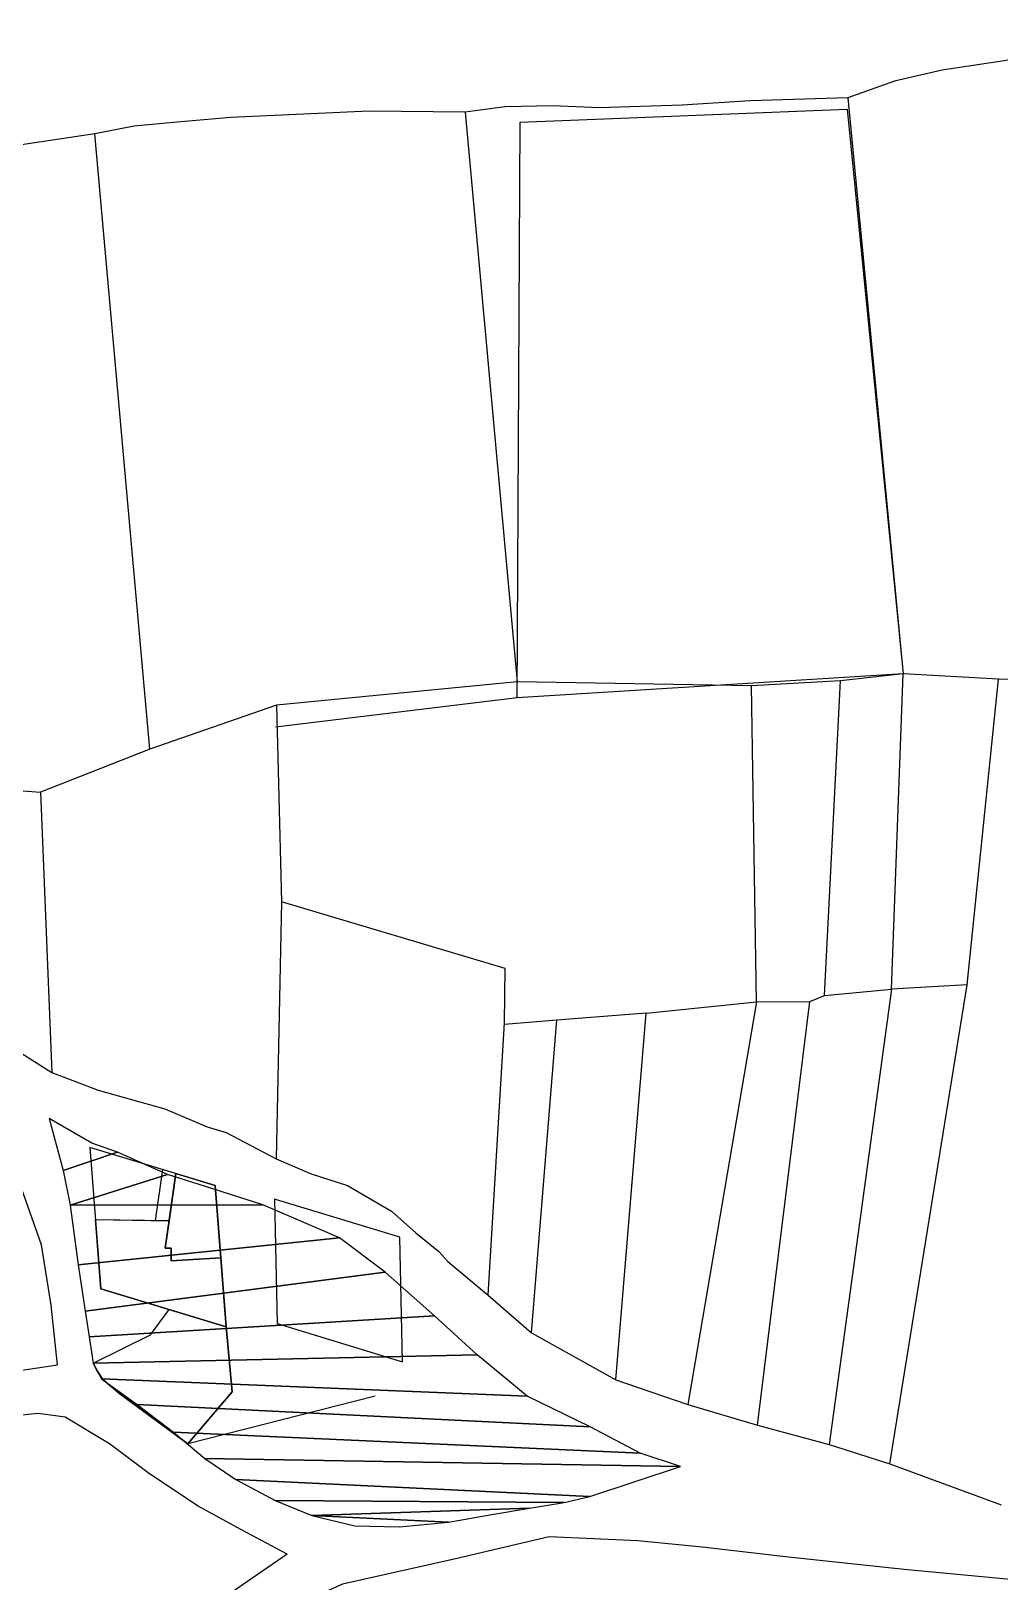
# Model space of a CAD drawing. Header units: millimetres. Extents: x 603916 to 1211550, y 1309898 to 2622648.
# Drawn here: x 605141.85 to 605151.47, y 1310801.06 to 1310816.46 of the extents above; entities that cross this region are included whole.
import ezdxf

# ---------------------------------------------------------------- set-up
doc = ezdxf.new("R2010")
doc.units = ezdxf.units.MM
doc.layers.add('2', color=1, linetype='Continuous')

msp = doc.modelspace()

# ---------------------------------------------------------------- linework, layer by layer
at = {"layer": '2', "color": 1, "linetype": 'Continuous'}
for p, q in [((605146.158, 1310815.652), (605146.673, 1310809.991)), ((605149.958, 1310815.794), (605150.51, 1310810.072)), ((605142.479, 1310815.436), (605141.751, 1310815.327)), ((605143.026, 1310809.324), (605142.479, 1310815.436)), ((605146.673, 1310809.991), (605144.285, 1310809.759)), ((605149.001, 1310809.951), (605146.673, 1310809.991)), ((605149.887, 1310810.001), (605149.001, 1310809.951)), ((605149.05, 1310806.811), (605149.001, 1310809.951)), ((605150.51, 1310810.072), (605149.887, 1310810.001)), ((605150.394, 1310806.939), (605150.51, 1310810.072)), ((605151.457, 1310810.018), (605150.51, 1310810.072)), ((605151.145, 1310806.981), (605151.457, 1310810.018)), ((605152.374, 1310809.993), (605151.457, 1310810.018)), ((605144.285, 1310809.759), (605143.026, 1310809.324)), ((605144.285, 1310809.759), (605144.334, 1310807.807)), ((605143.026, 1310809.324), (605141.939, 1310808.897)), ((605140.331, 1310809.016), (605141.939, 1310808.897)), ((605141.939, 1310808.897), (605142.053, 1310806.111)), ((605144.334, 1310807.807), (605144.282, 1310805.252)), ((605149.726, 1310806.875), (605150.394, 1310806.939)), ((605150.394, 1310806.939), (605149.775, 1310802.413)), ((605150.377, 1310802.221), (605151.145, 1310806.981)), ((605151.145, 1310806.981), (605150.394, 1310806.939)), ((605147.954, 1310806.7), (605149.05, 1310806.811)), ((605149.05, 1310806.811), (605148.368, 1310802.811)), ((605149.05, 1310806.811), (605149.583, 1310806.814)), ((605149.06, 1310802.605), (605149.583, 1310806.814)), ((605146.386, 1310803.897), (605146.55, 1310806.602)), ((605147.068, 1310806.628), (605146.549, 1310806.587)), ((605146.816, 1310803.524), (605147.068, 1310806.628)), ((605147.954, 1310806.7), (605147.068, 1310806.628)), ((605147.653, 1310803.055), (605147.954, 1310806.7)), ((605146.386, 1310803.897), (605146.816, 1310803.524)), ((605146.816, 1310803.524), (605147.653, 1310803.055)), ((605147.653, 1310803.055), (605148.368, 1310802.811)), ((605148.368, 1310802.811), (605149.06, 1310802.605)), ((605149.06, 1310802.605), (605149.775, 1310802.413)), ((605149.775, 1310802.413), (605150.377, 1310802.221)), ((605150.377, 1310802.221), (605151.483, 1310801.814))]:
    msp.add_line(p, q, dxfattribs=at)
for points in [[(605153.44, 1310816.459), (605152.381, 1310816.333), (605151.511, 1310816.163), (605150.896, 1310816.069), (605150.423, 1310815.962), (605149.958, 1310815.794)], [(605146.158, 1310815.652), (605145.204, 1310815.662), (605144.626, 1310815.636), (605143.83, 1310815.601), (605143.297, 1310815.553), (605142.869, 1310815.513), (605142.479, 1310815.436)], [(605149.958, 1310815.794), (605148.99, 1310815.766), (605148.314, 1310815.724), (605147.488, 1310815.697), (605147.029, 1310815.717), (605146.556, 1310815.707), (605146.158, 1310815.652)], [(605149.583, 1310806.814), (605149.726, 1310806.875), (605149.887, 1310810.001)], [(605146.675, 1310809.833), (605146.675, 1310809.833), (605144.273, 1310809.54)], [(605146.55, 1310806.602), (605146.554, 1310807.143), (605144.334, 1310807.807)], [(605140.801, 1310807.126), (605141.299, 1310806.745), (605141.707, 1310806.327), (605142.053, 1310806.111)], [(605142.053, 1310806.111), (605142.513, 1310805.933), (605143.175, 1310805.749), (605143.596, 1310805.571), (605143.785, 1310805.512), (605144.282, 1310805.252)], [(605143.676, 1310804.986), (605142.431, 1310805.364)], [(605142.431, 1310805.364), (605142.539, 1310803.961)], [(605144.282, 1310805.252), (605144.628, 1310805.104), (605144.99, 1310804.986), (605145.427, 1310804.733), (605145.668, 1310804.516), (605145.895, 1310804.33), (605145.986, 1310804.232), (605146.386, 1310803.897)], [(605141.688, 1310803.142), (605142.108, 1310803.204), (605142.045, 1310803.797), (605141.951, 1310804.398), (605141.699, 1310805.11)], [(605143.285, 1310805.105), (605143.217, 1310804.636), (605142.486, 1310804.646)], [(605143.151, 1310805.145), (605143.077, 1310804.638)], [(605143.217, 1310804.636), (605143.177, 1310804.365), (605143.237, 1310804.365), (605143.237, 1310804.237), (605143.73, 1310804.269), (605143.783, 1310803.583)], [(605143.783, 1310803.583), (605142.539, 1310803.961)], [(605143.032, 1310803.502), (605143.217, 1310803.755)], [(605143.217, 1310803.755), (605143.783, 1310803.583)], [(605142.462, 1310803.221), (605143.032, 1310803.502)], [(605143.402, 1310802.419), (605143.844, 1310802.935), (605143.783, 1310803.583)], [(605142.461, 1310803.221), (605142.501, 1310803.145), (605142.558, 1310803.06), (605142.726, 1310802.916), (605143.402, 1310802.419)], [(605145.265, 1310802.892), (605143.402, 1310802.419)], [(605144.388, 1310801.324), (605143.928, 1310801.569), (605143.506, 1310801.8), (605143.023, 1310802.12), (605142.624, 1310802.418), (605142.186, 1310802.686), (605141.916, 1310802.722), (605141.293, 1310802.659)], [(605152.171, 1310801.015), (605150.518, 1310801.17), (605149.368, 1310801.292), (605148.511, 1310801.392), (605147.872, 1310801.456), (605146.993, 1310801.496), (605146.048, 1310801.273), (605144.938, 1310801.026), (605143.986, 1310800.593), (605142.992, 1310799.843), (605142.483, 1310799.427), (605141.953, 1310798.996), (605141.331, 1310798.7), (605140.649, 1310798.433), (605140.102, 1310798.22), (605139.682, 1310798.059), (605139.353, 1310797.885), (605138.941, 1310797.702)], [(605144.388, 1310801.324), (605143.355, 1310800.612), (605143.056, 1310800.392), (605142.645, 1310800.067), (605141.965, 1310799.537), (605141.365, 1310799.248), (605140.556, 1310798.846), (605139.957, 1310798.572), (605139.807, 1310798.548), (605138.983, 1310798.191), (605138.129, 1310797.743), (605137.043, 1310797.278), (605136.091, 1310796.852), (605135.155, 1310796.441), (605134.503, 1310796.22), (605133.821, 1310795.976), (605133.041, 1310795.716), (605132.164, 1310795.395), (605131.504, 1310795.174), (605130.874, 1310794.982), (605130.334, 1310794.837), (605129.637, 1310794.592)]]:
    msp.add_lwpolyline(points, dxfattribs=at)
for points in [[(605150.51, 1310810.072), (605146.675, 1310809.833), (605146.703, 1310815.553), (605149.952, 1310815.684)], [(605150.51, 1310810.072), (605146.675, 1310809.833), (605146.703, 1310815.553), (605149.952, 1310815.684)], [(605142.539, 1310803.961), (605143.783, 1310803.583), (605143.676, 1310804.986), (605142.431, 1310805.364)], [(605143.285, 1310805.105), (605143.676, 1310804.986), (605143.73, 1310804.269), (605143.237, 1310804.237), (605143.237, 1310804.365), (605143.177, 1310804.365)], [(605145.508, 1310804.474), (605144.264, 1310804.852), (605144.29, 1310803.614), (605145.534, 1310803.235)], [(605143.217, 1310804.636), (605143.177, 1310804.365), (605143.237, 1310804.365), (605143.237, 1310804.237), (605143.73, 1310804.269), (605143.783, 1310803.583), (605142.539, 1310803.961), (605142.486, 1310804.648)], [(605143.402, 1310802.419), (605142.726, 1310802.916), (605142.558, 1310803.06), (605142.501, 1310803.145), (605142.461, 1310803.221), (605143.032, 1310803.502), (605143.217, 1310803.755), (605143.783, 1310803.583), (605143.844, 1310802.935)]]:
    msp.add_lwpolyline(points, close=True, dxfattribs=at)

# ---------------------------------------------------------------- meshes
mesh = msp.add_polyface(dxfattribs=at)
corners = [(605142.704, 1310805.318), (605142.164, 1310805.135), (605143.201, 1310805.096), (605142.234, 1310804.79), (605144.149, 1310804.793), (605144.91, 1310804.467), (605142.313, 1310804.197), (605145.363, 1310804.124), (605142.383, 1310803.739), (605145.853, 1310803.691), (605142.422, 1310803.484), (605146.276, 1310803.303), (605142.461, 1310803.221), (605146.775, 1310802.892), (605142.545, 1310803.064), (605147.4, 1310802.588), (605142.899, 1310802.81), (605147.897, 1310802.328), (605143.261, 1310802.534), (605148.296, 1310802.195), (605143.571, 1310802.273), (605147.396, 1310801.897), (605143.88, 1310802.065), (605147.141, 1310801.835), (605144.272, 1310801.856), (605146.796, 1310801.781), (605144.633, 1310801.708), (605145.993, 1310801.641), (605146.421, 1310801.718), (605145.505, 1310801.593), (605145.062, 1310801.606), (605142.026, 1310805.653), (605142.448, 1310805.407), (605143.577, 1310804.978)]
mesh.append_faces([[corners[k] for k in face] for face in [(1, 0, 32, 31), (27, 26, 30, 29)]], dxfattribs={"vtx0": -1, "color": 1})
mesh.append_faces([[corners[k] for k in face] for face in [(2, 3, 4, 33), (25, 26, 27, 28)]], dxfattribs={"vtx0": -1, "vtx1": -1, "color": 1})
mesh.append_faces([[corners[k] for k in face] for face in [(0, 1, 3, 2), (4, 3, 6, 5), (5, 6, 8, 7), (7, 8, 10, 9), (9, 10, 12, 11), (11, 12, 14, 13), (13, 14, 16, 15), (15, 16, 18, 17), (17, 18, 20, 19), (19, 20, 22, 21), (21, 22, 24, 23), (23, 24, 26, 25)]], dxfattribs={"vtx0": -1, "vtx2": -1, "color": 1})

doc.saveas('drawing.dxf')
